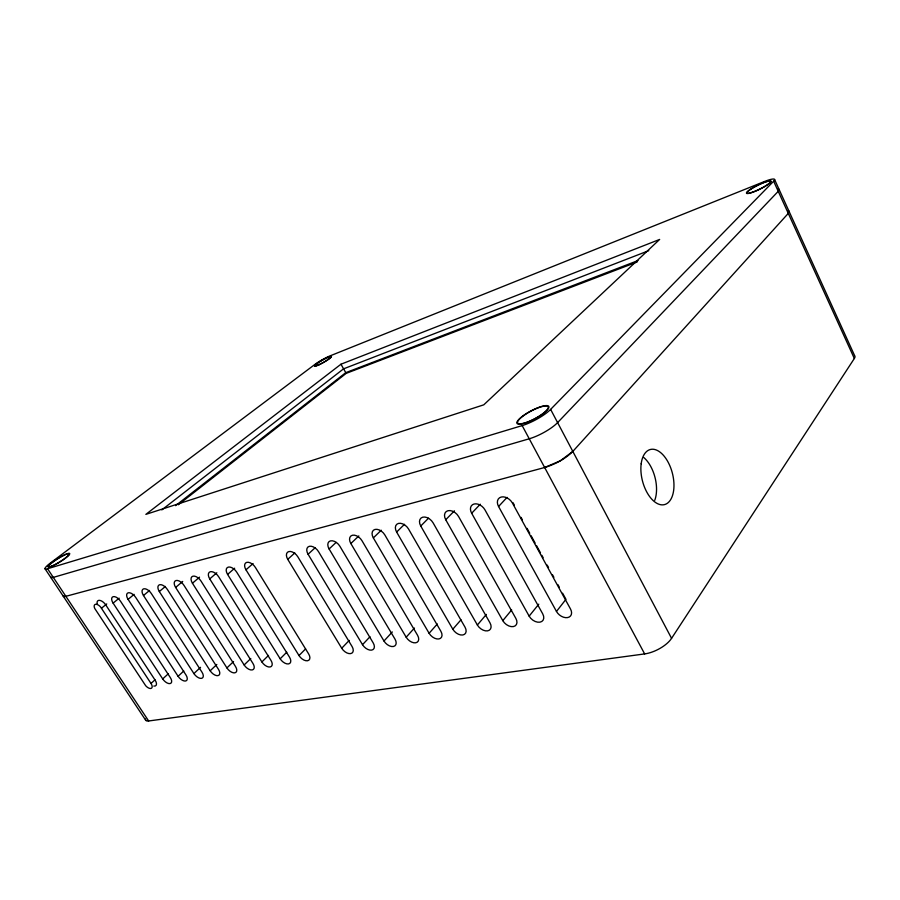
<?xml version="1.0" encoding="UTF-8"?>
<svg xmlns="http://www.w3.org/2000/svg" width="900" height="900" viewBox="0 0 900 900"><rect width="100%" height="100%" fill="white"/><g stroke="black" fill="none" stroke-linecap="round" stroke-linejoin="round"><path stroke-width="1.35" d="M788.276 213.39L788.929 211.219L788.276 213.39L572.827 451.418C565.087 459.124 555.041 464.332 544.658 467.505L65.858 596.317L64.125 596.587L63.203 595.845L64.125 596.587L65.858 596.317M145.575 719.01A15.694 4.399 -34.1 0 0 148.657 720.979L644.659 653.918A21.859 9.562 -26.9 0 0 671.569 638.347L854.336 358.493A16.875 4.995 -23.6 0 0 854.595 355.579L774.596 179.539M556.481 611.449L498.566 506.509A9.225 6.593 42.7 0 1 501.233 497.036A9.225 6.593 42.7 0 1 512.415 503.032L570.521 609.041A9.079 6.221 38.3 0 1 567.54 617.591A9.079 6.221 38.3 0 1 556.481 611.449L565.954 599.321L562.601 593.201M529.155 616.129L471.668 513.248A9.045 6.345 43.5 0 1 474.109 504A9.045 6.345 43.5 0 1 484.988 509.906L542.689 613.811A8.899 6.008 39.2 0 1 539.933 622.17A8.899 6.008 39.2 0 1 529.155 616.129L538.774 604.17M502.808 620.651L445.736 519.75A8.876 6.12 44.2 0 1 447.975 510.716A8.876 6.12 44.2 0 1 458.584 516.533L515.858 618.413A8.73 5.805 40.1 0 1 513.315 626.591A8.73 5.805 40.1 0 1 502.808 620.651L511.661 609.919M477.382 625.005L420.75 526.016A8.719 5.906 44.8 0 1 422.786 517.174A8.719 5.906 44.8 0 1 433.136 522.911L489.983 622.845A8.561 5.614 40.9 0 1 487.631 630.855A8.561 5.614 40.9 0 1 477.382 625.005L486.338 614.419M452.824 629.212L396.63 532.058A8.561 5.704 45.3 0 1 398.486 523.418A8.561 5.704 45.3 0 1 408.577 529.065L464.996 627.131A8.404 5.423 41.6 0 1 462.836 634.972A8.404 5.423 41.6 0 1 452.824 629.212L460.98 619.808M429.109 633.274L373.354 537.896A8.415 5.501 45.8 0 1 375.03 529.436A8.415 5.501 45.8 0 1 384.885 535.005L440.865 631.26A8.258 5.242 42.2 0 1 438.885 638.955A8.258 5.242 42.2 0 1 429.109 633.274L437.321 623.992M406.17 637.2L350.854 543.533A8.269 5.321 46.2 0 1 352.384 535.252A8.269 5.321 46.2 0 1 362.002 540.731L417.544 635.254A8.111 5.074 42.8 0 1 415.721 642.791A8.111 5.074 42.8 0 1 406.17 637.2L414.45 628.043M383.985 641.002L329.119 548.977A8.123 5.141 46.6 0 1 330.491 540.877A8.123 5.141 46.6 0 1 339.896 546.278L394.988 639.124A7.965 4.916 43.3 0 1 393.322 646.515A7.965 4.916 43.3 0 1 383.985 641.002L392.332 631.957M498.566 506.509L507.082 497.374M362.52 644.681L308.093 554.254A7.999 4.973 46.9 0 1 309.33 546.311A7.999 4.973 46.9 0 1 318.521 551.632L373.174 642.859A7.841 4.759 43.7 0 1 371.655 650.115A7.841 4.759 43.7 0 1 362.52 644.681L369.979 636.739M341.73 648.248L287.752 559.35A7.864 4.815 47.2 0 1 288.844 551.565A7.864 4.815 47.2 0 1 297.844 556.819L352.046 646.481A7.706 4.612 44.2 0 1 350.662 653.602A7.706 4.612 44.2 0 1 341.73 648.248L349.223 640.395M471.668 513.248L480.274 504.214M445.736 519.75L454.444 510.817M148.657 720.979L47.554 568.744L522.169 425.599A23.018 5.647 -28 0 0 550.62 409.387L773.64 181.226L854.336 358.493M299.002 655.56L245.981 569.812A7.605 4.489 47.7 0 1 246.814 562.354A7.605 4.489 47.7 0 1 255.398 567.461L308.644 653.918A7.447 4.309 45 0 1 307.541 660.758A7.447 4.309 45 0 1 299.002 655.56L305.606 648.877M420.75 526.016L428.546 518.164M280.17 658.789A7.335 4.185 45.3 0 0 288.529 663.919A7.335 4.185 45.3 0 0 289.519 657.191L236.711 572.141A7.492 4.354 48 0 0 228.308 567.101A7.492 4.354 48 0 0 227.588 574.425L280.17 658.789L286.785 652.185M396.63 532.058L404.494 524.295M261.889 661.928A7.223 4.061 45.6 0 0 270.079 666.979A7.223 4.061 45.6 0 0 270.956 660.375L218.599 576.686A7.38 4.219 48.1 0 0 210.364 571.714A7.38 4.219 48.1 0 0 209.745 578.903L261.889 661.928L268.515 655.403M373.354 537.896L381.262 530.212M244.148 664.965A7.121 3.938 45.9 0 0 252.18 669.949A7.121 3.938 45.9 0 0 252.956 663.457L201.026 581.085A7.268 4.095 48.3 0 0 192.949 576.18A7.268 4.095 48.3 0 0 192.442 583.234L244.148 664.965L250.785 658.519M226.912 667.913A7.009 3.825 46.1 0 0 234.787 672.84A7.009 3.825 46.1 0 0 235.474 666.45L183.971 585.36A7.166 3.971 48.5 0 0 176.062 580.511A7.166 3.971 48.5 0 0 175.635 587.452L226.912 667.913L233.561 661.545M350.854 543.533L358.819 535.939M210.172 670.781A6.919 3.724 46.3 0 0 217.901 675.641A6.919 3.724 46.3 0 0 218.486 669.364L167.422 589.511A7.065 3.848 48.6 0 0 159.66 584.73A7.065 3.848 48.6 0 0 159.322 591.536L210.172 670.781L216.821 664.481M572.827 451.418L560.34 460.777L544.658 467.505M193.905 673.571A6.817 3.611 46.5 0 0 201.487 678.364A6.817 3.611 46.5 0 0 201.982 672.188L151.346 593.539A6.964 3.746 48.7 0 0 143.73 588.814A6.964 3.746 48.7 0 0 143.483 595.508L193.905 673.571L200.554 667.339M329.119 548.977L336.116 542.408M308.093 554.254L315.124 547.751M178.088 676.283A6.728 3.51 46.7 0 0 185.524 681.019A6.728 3.51 46.7 0 0 185.94 674.933L135.731 597.454A6.862 3.634 48.9 0 0 128.261 592.785A6.862 3.634 48.9 0 0 128.081 599.366L178.088 676.283L183.78 671.006M162.697 678.915A6.626 3.42 46.9 0 0 169.999 683.595A6.626 3.42 46.9 0 0 170.336 677.61L120.544 601.256A6.772 3.533 49 0 0 113.209 596.655A6.772 3.533 49 0 0 113.108 603.124L162.697 678.915L168.39 673.695M151.009 683.46L100.586 606.982A5.625 2.88 49 0 0 95.422 604.316A5.625 2.88 49 0 0 94.736 608.445L145.665 685.699A5.501 2.779 47.1 0 0 150.829 688.466A5.501 2.779 47.1 0 0 151.684 684.686L151.009 683.46L154.991 679.826M287.752 559.35L294.795 552.926M245.981 569.812L253.058 563.535M227.588 574.425L234.664 568.215M209.745 578.903L216.821 572.76M192.442 583.234L199.519 577.159M175.635 587.452L182.711 581.434M159.322 591.536L165.386 586.44M143.483 595.508L149.535 590.456M128.081 599.366L134.123 594.371M113.108 603.124L119.149 598.174M101.509 608.209L106.729 603.945M175.601 505.654L345.769 372.656L638.033 260.561M178.324 504.743L346.185 373.376L637.166 261.968M161.797 509.918L343.598 368.82L648.765 250.672M340.965 364.219L145.856 514.373L483.772 404.831L659.655 239.434L340.965 364.219L345.769 372.656M787.658 210.915L788.423 210.994M45.045 568.811L145.732 720.281M512.989 502.684L514.339 505.125M521.033 517.365L522.382 519.806M527.074 528.368L529.751 533.261M531.09 535.714L535.118 543.049M536.456 545.501L540.484 552.836M541.822 555.289L543.161 557.73M547.178 565.065L548.528 567.517M552.544 574.852L553.882 577.305M557.91 584.64L559.249 587.092M522.169 425.599L644.659 653.918M550.62 409.387L671.569 638.347M97.245 603.934A6.683 3.431 49.1 0 1 99.63 600.356A6.683 3.431 49.1 0 1 105.784 604.957L155.16 680.209A6.548 3.33 47.1 0 1 153.799 686.081M47.554 568.744A16.268 2.509 -31.8 0 1 50.839 562.669L314.809 364.489A12.465 1.665 -29.5 0 1 330.064 355.871L764.303 181.575A17.527 2.869 -26.2 0 1 773.64 181.226M50.895 576.54A16.234 2.621 -32 0 0 53.303 577.395L529.245 438.784A22.95 5.884 -28 0 0 557.606 422.606L778.23 191.329A17.494 2.993 -26.1 0 0 777.701 189.034M643.759 457.493A28.136 15.57 75.7 0 1 654.761 500.299M319.241 364.646A9.765 1.305 -29.5 0 0 331.447 356.434A9.765 1.305 -29.5 0 0 318.161 362.655A9.765 1.305 -29.5 0 0 319.241 364.646M52.099 566.1A12.746 1.969 -31.8 0 0 69.638 554.119A12.746 1.969 -31.8 0 0 54.922 560.452A12.746 1.969 -31.8 0 0 52.099 566.1M523.845 423.439A18.034 4.421 -28 0 0 548.899 407.374A18.034 4.421 -28 0 0 525.938 413.831A18.034 4.421 -28 0 0 523.845 423.439M752.962 192.15A13.736 2.25 -26.2 0 0 771.154 181.215A13.736 2.25 -26.2 0 0 752.288 188.145A13.736 2.25 -26.2 0 0 752.962 192.15M641.183 463.759A28.451 15.446 75.6 0 0 662.749 504.866A28.451 15.446 75.6 0 0 668.317 462.532A28.451 15.446 75.6 0 0 641.183 463.759M52.695 565.717A12.206 1.89 -31.8 0 0 69.244 554.254A12.206 1.89 -31.8 0 0 54.72 560.7A12.206 1.89 -31.8 0 0 52.695 565.717M317.858 365.186A9.36 1.249 -29.5 0 0 331.02 356.996A9.36 1.249 -29.5 0 0 319.961 361.564A9.36 1.249 -29.5 0 0 317.858 365.186M752.344 192.251A13.162 2.149 -26.2 0 0 770.625 181.665A13.162 2.149 -26.2 0 0 753.435 187.594A13.162 2.149 -26.2 0 0 752.344 192.251M525.668 422.629A17.28 4.23 -28 0 0 548.257 407.137A17.28 4.23 -28 0 0 524.745 414.855A17.28 4.23 -28 0 0 525.668 422.629"/></g></svg>
